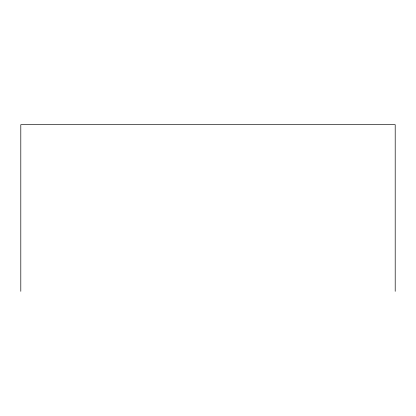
<?xml version="1.0" encoding="UTF-8"?>
<svg xmlns="http://www.w3.org/2000/svg" width="416" height="416" viewBox="0 0 416 416"><rect width="100%" height="100%" fill="white"/><g stroke="black" fill="none" stroke-linecap="round" stroke-linejoin="round"><path stroke-width="0.62" d="M395.2 291.32L395.2 124.68L20.8 124.68L20.8 291.32"/></g></svg>
